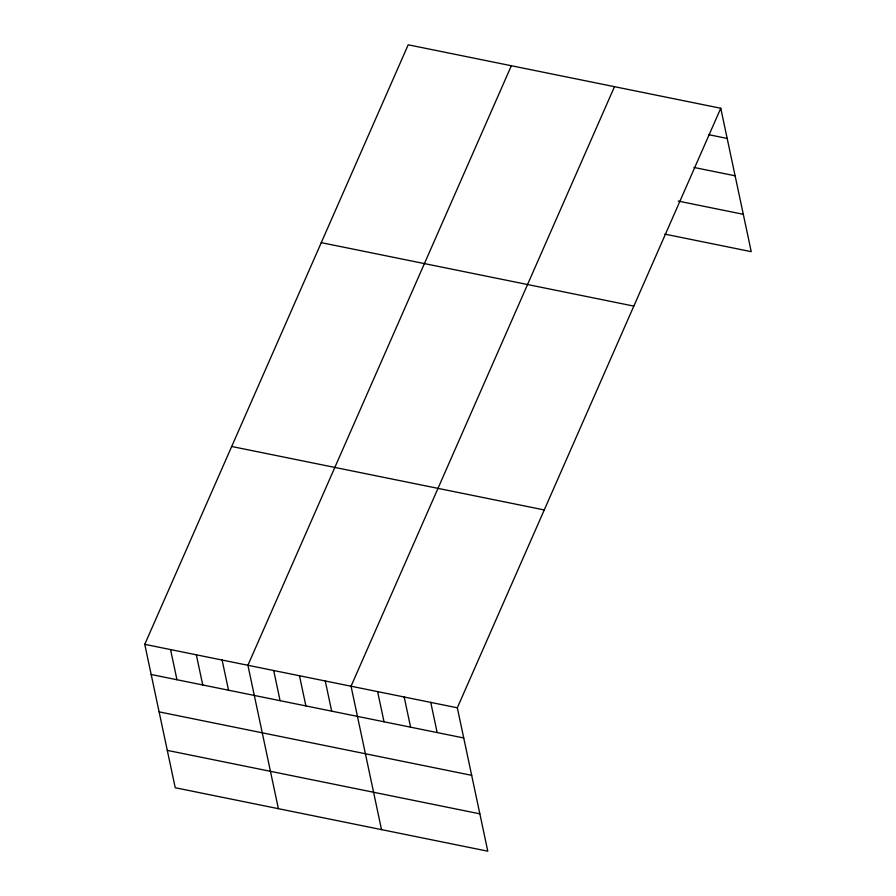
<?xml version="1.0" encoding="UTF-8"?>
<svg xmlns="http://www.w3.org/2000/svg" width="896" height="896" viewBox="0 0 896 896"><rect width="100%" height="100%" fill="white"/><g stroke="black" fill="none" stroke-linecap="round" stroke-linejoin="round"><path stroke-width="1.34" d="M720.765 108.259L457.318 707.795L487.794 851.2L175.235 787.741L144.76 644.336L408.206 44.8L720.765 108.259L751.24 251.664L664.899 234.136M511.347 65.744L247.901 665.269L278.387 808.685M614.488 86.688L351.042 686.213L381.528 829.629M708.579 134.658L727.171 138.432M693.941 167.44L735.123 175.795M678.216 201.085L743.299 214.301M321.261 242.648L633.819 306.107M231.694 446.488L544.253 509.947M144.76 644.336L457.318 707.795M151.166 674.498L463.725 737.968M159.107 711.872L471.677 775.331M167.294 750.378L479.853 813.837M430.752 702.397L437.158 732.57M404.186 696.998L410.592 727.171M377.608 691.611L384.026 721.784M325.259 680.982L331.677 711.155M299.477 675.741L305.883 705.914M273.683 670.51L280.101 700.683M222.118 660.038L228.525 690.211M196.325 654.797L202.742 684.97M170.542 649.566L176.96 679.739"/></g></svg>
